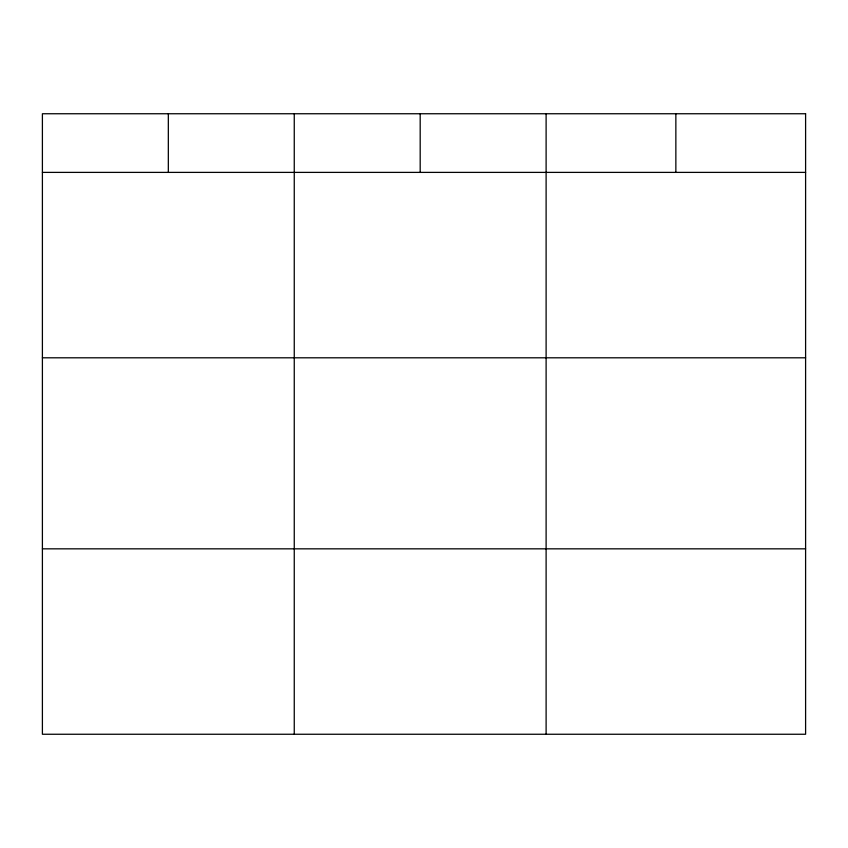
<?xml version="1.0" encoding="UTF-8"?>
<svg xmlns="http://www.w3.org/2000/svg" width="848" height="848" viewBox="0 0 848 848"><rect width="100%" height="100%" fill="white"/><g stroke="black" fill="none" stroke-linecap="round" stroke-linejoin="round"><path stroke-width="1.27" d="M42.4 172.388L805.6 172.388M42.4 357.803L805.6 357.803M42.4 548.836L805.6 548.836M675.856 113.749L675.856 172.388M546.112 113.749L546.112 734.251M420.184 113.749L420.184 172.388M294.256 113.749L294.256 734.251M168.328 113.749L168.328 172.388M805.6 113.749L42.4 113.749L42.4 734.251L805.6 734.251L805.6 113.749"/></g></svg>
